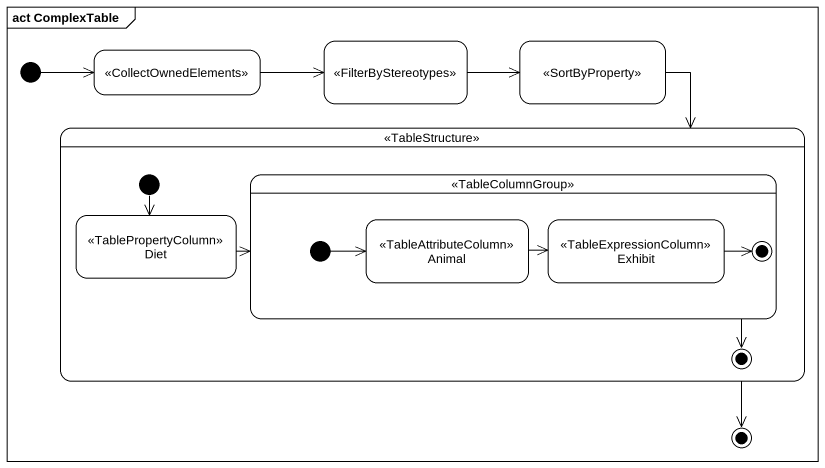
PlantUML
@startuml
mainframe act ComplexTable
hide empty description
state " " as state1 <<CollectOwnedElements>>
state " " as state2 <<FilterByStereotypes>>
state " " as state3 <<SortByProperty>>
state " " as state4 <<TableStructure>> {
  state Diet <<TablePropertyColumn>>
  state " " as state5 <<TableColumnGroup>> {
    state Animal <<TableAttributeColumn>>
    state Exhibit <<TableExpressionColumn>>
    Exhibit -right-> [*]
    [*] -right-> Animal
  }
  [*] --> Diet
  state5 -right-> [*]
}
[*] -right-> state1
state1 -right-> state2
state2 -right-> state3
state3 --> state4
Diet -right-> state5
Animal -right-> Exhibit
state4 -right-> [*]
@enduml
